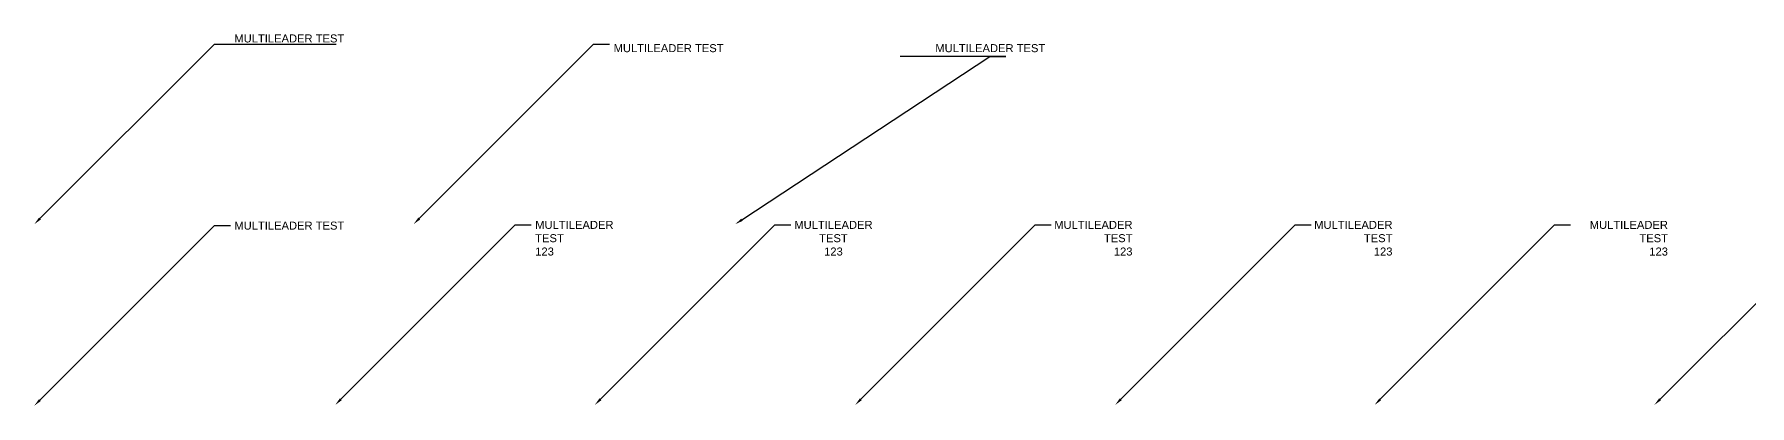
# Model space of a CAD drawing. Header units: millimetres. Extents: x 10 to 1725, y 10 to 196.
# Drawn here: x 10 to 868, y 10 to 196 of the extents above; entities that cross this region are included whole.
import ezdxf
from ezdxf import colors
from ezdxf.entities.mleader import LeaderData, LeaderLine
from ezdxf.math import Vec2, Vec3

# ---------------------------------------------------------------- set-up
doc = ezdxf.new("R2010")
doc.units = ezdxf.units.MM
doc.styles.get("Standard").update_dxf_attribs({"font": 'arial.ttf'})

msp = doc.modelspace()

# ---------------------------------------------------------------- leaders
ml = msp.add_multileader_mtext('Standard')
ml.set_content('MULTILEADER TEST', color=256)
ml.set_leader_properties()
ml.build(insert=Vec2(0, 0))
ml.multileader.update_dxf_attribs({"text_left_attachment_type": 5})
ctx = ml.context
ctx.base_point, ctx.plane_origin = Vec3(108, 190.74), Vec3(10, 100.74)
ctx.left_attachment = 5
notes = []
notes.append((ctx, [(0, (1, 1, 0), (100, 190.74), (1, 0), 8, [(0, [(10, 100.74)], 0, [])])]))
ctx.mtext.insert, ctx.mtext.flow_direction = Vec3(110, 195.6), 5
ml = msp.add_multileader_mtext('Standard')
ml.set_content('MULTILEADER TEST', color=256)
ml.set_leader_properties()
ml.build(insert=Vec2(0, 0))
ml.multileader.update_dxf_attribs({"text_left_attachment_type": 0})
ctx = ml.context
ctx.base_point, ctx.plane_origin = Vec3(297.61, 190.74), Vec3(199.61, 100.74)
ctx.left_attachment = 0
notes.append((ctx, [(0, (1, 1, 0), (289.61, 190.74), (1, 0), 8, [(0, [(199.61, 100.74)], 0, [])])]))
ctx.mtext.insert, ctx.mtext.flow_direction = Vec3(299.61, 190.74), 5
ml = msp.add_multileader_mtext('Standard')
ml.set_content('MULTILEADER TEST', color=256)
ml.set_leader_properties()
ml.build(insert=Vec2(0, 0))
ml.multileader.update_dxf_attribs({"text_attachment_direction": 1, "text_left_attachment_type": 0, "text_right_attachment_type": 8})
ctx = ml.context
ctx.base_point, ctx.plane_origin = Vec3(487.64, 184.6), Vec3(360.42, 100.74)
ctx.left_attachment, ctx.right_attachment = 0, 8
notes.append((ctx, [(0, (1, 1, 0), (487.64, 184.6), (1, 0), 8, [(0, [(360.42, 100.74)], 0, [])])]))
ctx.mtext.insert, ctx.mtext.flow_direction = Vec3(460.42, 190.74), 5
ml = msp.add_multileader_mtext('Standard')
ml.set_content('MULTILEADER TEST', color=256)
ml.set_leader_properties()
ml.build(insert=Vec2(0, 0))
ctx = ml.context
ctx.base_point, ctx.plane_origin = Vec3(108, 100), Vec3(10, 10)
notes.append((ctx, [(0, (1, 1, 0), (100, 100), (1, 0), 8, [(0, [(10, 10)], 0, [])])]))
ctx.mtext.insert, ctx.mtext.flow_direction = Vec3(110, 102.03), 5
ml = msp.add_multileader_mtext('Standard')
ml.set_content('MULTILEADER\\PTEST\\P123', color=256)
ml.set_leader_properties()
ml.build(insert=Vec2(0, 0))
ctx = ml.context
ctx.base_point, ctx.plane_origin = Vec3(258.42, 100.37), Vec3(160.42, 10.37)
notes.append((ctx, [(0, (1, 1, 0), (250.42, 100.37), (1, 0), 8, [(0, [(160.42, 10.37)], 0, [])])]))
ctx.mtext.insert, ctx.mtext.flow_direction = Vec3(260.42, 102.41), 5
ml = msp.add_multileader_mtext('Standard')
ml.set_content('MULTILEADER\\PTEST\\P123', color=256)
ml.set_leader_properties()
ml.build(insert=Vec2(0, 0))
ctx = ml.context
ctx.base_point, ctx.plane_origin = Vec3(388.18, 100.37), Vec3(290.18, 10.37)
ctx.text_align_type = 1
notes.append((ctx, [(0, (1, 1, 0), (380.18, 100.37), (1, 0), 8, [(0, [(290.18, 10.37)], 0, [])])]))
ctx.mtext.insert, ctx.mtext.alignment, ctx.mtext.flow_direction = Vec3(409.5, 102.41), 2, 5
ml = msp.add_multileader_mtext('Standard')
ml.set_content('MULTILEADER\\PTEST\\P123', color=256)
ml.set_leader_properties()
ml.build(insert=Vec2(0, 0))
ctx = ml.context
ctx.base_point, ctx.plane_origin = Vec3(518.36, 100.37), Vec3(420.36, 10.37)
ctx.text_align_type = 2
notes.append((ctx, [(0, (1, 1, 0), (510.36, 100.37), (1, 0), 8, [(0, [(420.36, 10.37)], 0, [])])]))
ctx.mtext.insert, ctx.mtext.alignment, ctx.mtext.flow_direction = Vec3(559, 102.41), 3, 5
ml = msp.add_multileader_mtext('Standard')
ml.set_content('MULTILEADER\\PTEST\\P123', color=256)
ml.set_leader_properties()
ml.build(insert=Vec2(0, 0))
ml.multileader.update_dxf_attribs({"has_text_frame": 1})
ctx = ml.context
ctx.base_point, ctx.plane_origin = Vec3(648.32, 100.37), Vec3(550.32, 10.37)
ctx.text_align_type = 2
notes.append((ctx, [(0, (1, 1, 0), (640.32, 100.37), (1, 0), 8, [(0, [(550.32, 10.37)], 0, [])])]))
ctx.mtext.insert, ctx.mtext.alignment, ctx.mtext.flow_direction = Vec3(688.96, 102.41), 3, 5
ml = msp.add_multileader_mtext('Standard')
ml.set_content('MULTILEADER\\PTEST\\P123', color=256)
ml.set_leader_properties()
ml.build(insert=Vec2(0, 0))
ml.multileader.update_dxf_attribs({"has_text_frame": 1})
ctx = ml.context
ctx.base_point, ctx.landing_gap_size, ctx.plane_origin = Vec3(778.04, 100.37), 10, Vec3(680.04, 10.37)
ctx.text_align_type = 2
notes.append((ctx, [(0, (1, 1, 0), (770.04, 100.37), (1, 0), 8, [(0, [(680.04, 10.37)], 0, [])])]))
ctx.mtext.insert, ctx.mtext.alignment, ctx.mtext.flow_direction = Vec3(826.68, 102.41), 3, 5
ml = msp.add_multileader_mtext('Standard')
ml.set_content('MULTILEADER\\PTEST\\P123', color=256)
ml.set_leader_properties()
ml.build(insert=Vec2(0, 0))
ml.multileader.update_dxf_attribs({"has_text_frame": 1, "dogleg_length": 16})
ctx = ml.context
ctx.base_point, ctx.landing_gap_size, ctx.plane_origin = Vec3(925.9, 100.37), 10, Vec3(819.9, 10.37)
ctx.text_align_type = 2
notes.append((ctx, [(0, (1, 1, 0), (909.9, 100.37), (1, 0), 16, [(0, [(819.9, 10.37)], 0, [])])]))
ctx.mtext.insert, ctx.mtext.alignment, ctx.mtext.flow_direction = Vec3(974.54, 102.41), 3, 5
for ctx, leaders in notes:
    for number, flags, end, landing, length, lines in leaders:
        leader = LeaderData()
        leader.index, (leader.has_last_leader_line, leader.has_dogleg_vector, leader.attachment_direction) = number, flags
        leader.last_leader_point, leader.dogleg_vector, leader.dogleg_length = Vec3(end), Vec3(landing), length
        for number, points, colour, breaks in lines:
            line = LeaderLine()
            line.index, line.vertices, line.color, line.breaks = number, Vec3.list(points), colors.encode_raw_color(colour), breaks
            leader.lines.append(line)
        ctx.leaders.append(leader)

doc.saveas('drawing.dxf')
